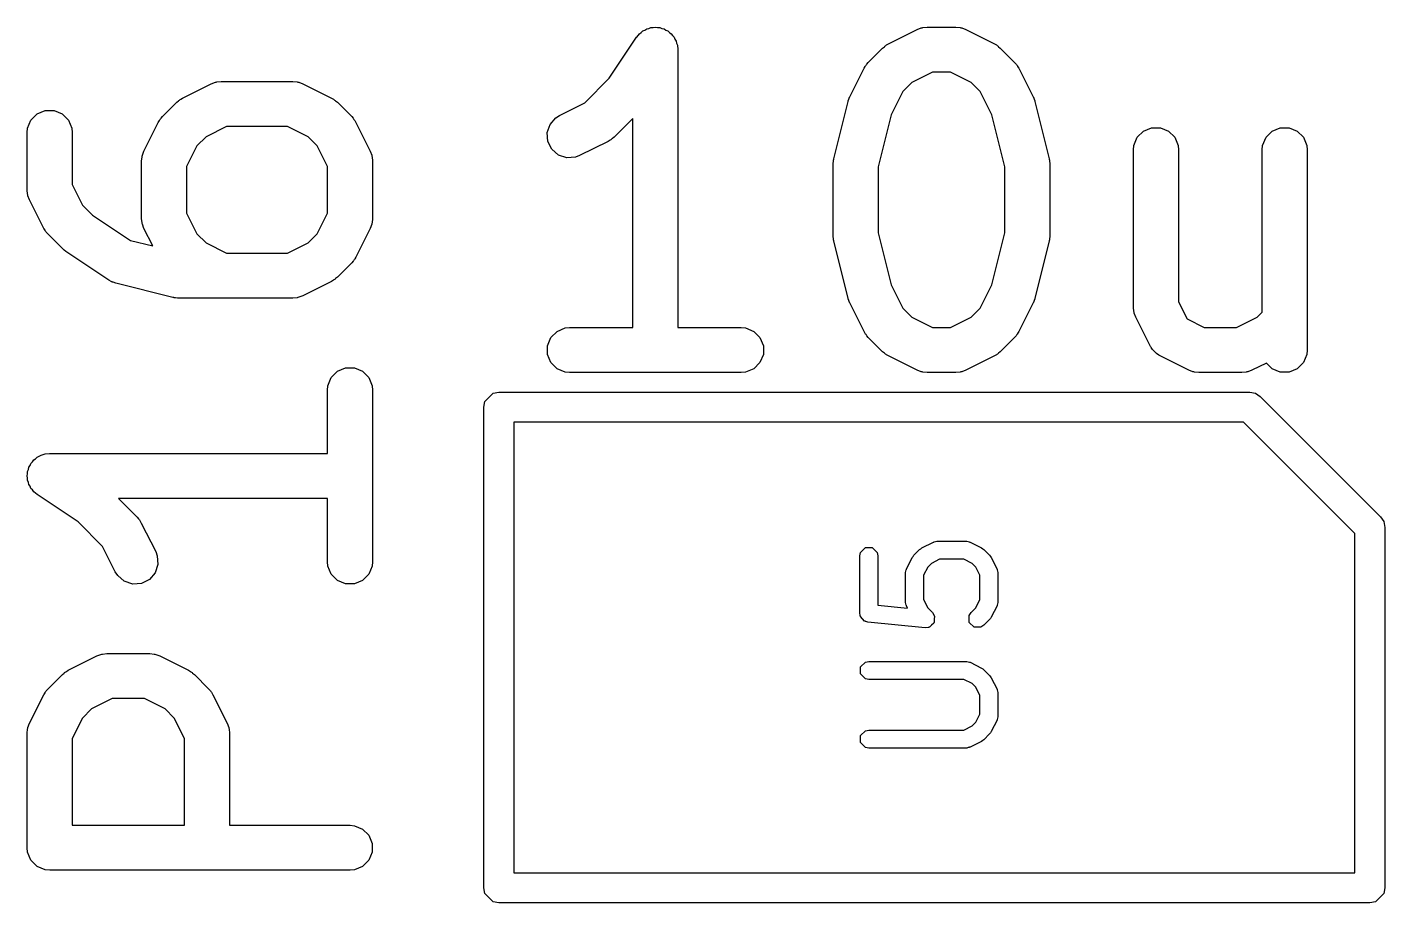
# Model space of a CAD drawing. Header units: inches. Extents: x 1.92 to 4.46, y -4.34 to -2.08.
# Drawn here: x 3.7905 to 3.9685, y -3.3061 to -3.1913 of the extents above; entities that cross this region are included whole.
import ezdxf

# ---------------------------------------------------------------- set-up
doc = ezdxf.new("R2010")
doc.units = ezdxf.units.IN
doc.header["$MEASUREMENT"] = 0
doc.layers.add('BLACK', color=250, linetype='CONTINUOUS')

msp = doc.modelspace()

# ---------------------------------------------------------------- linework, layer by layer
at = {"layer": 'BLACK', "linetype": 'CONTINUOUS'}
for p, q in [((3.87044, -3.19264), (3.8708, -3.1922)), ((3.8708, -3.1922), (3.87104, -3.19204)), ((3.87104, -3.19204), (3.87125, -3.19183)), ((3.87125, -3.19183), (3.87152, -3.19172)), ((3.87152, -3.19172), (3.87176, -3.19156)), ((3.87176, -3.19156), (3.87204, -3.1915)), ((3.87204, -3.1915), (3.87231, -3.19139)), ((3.87231, -3.19139), (3.8726, -3.19139)), ((3.8726, -3.19139), (3.87289, -3.19133)), ((3.87289, -3.19133), (3.87317, -3.19139)), ((3.87317, -3.19139), (3.87347, -3.19139)), ((3.87347, -3.19139), (3.87373, -3.1915)), ((3.87373, -3.1915), (3.87402, -3.19156)), ((3.87402, -3.19156), (3.87426, -3.19172)), ((3.87426, -3.19172), (3.87453, -3.19183)), ((3.87453, -3.19183), (3.87474, -3.19203)), ((3.87474, -3.19203), (3.87498, -3.19219)), ((3.87498, -3.19219), (3.87514, -3.19244)), ((3.87514, -3.19244), (3.87535, -3.19264)), ((3.90344, -3.19352), (3.90719, -3.19164)), ((3.90719, -3.19164), (3.90773, -3.19144)), ((3.90773, -3.19144), (3.90784, -3.19143)), ((3.90784, -3.19143), (3.90794, -3.19139)), ((3.90794, -3.19139), (3.90851, -3.19133)), ((3.90851, -3.19133), (3.91226, -3.19133)), ((3.91226, -3.19133), (3.91284, -3.19139)), ((3.91284, -3.19139), (3.91294, -3.19143)), ((3.91294, -3.19143), (3.91304, -3.19144)), ((3.91304, -3.19144), (3.91358, -3.19164)), ((3.91358, -3.19164), (3.91733, -3.19352)), ((3.86685, -3.19803), (3.87043, -3.19265)), ((3.87043, -3.19265), (3.87044, -3.19264)), ((3.87044, -3.19264), (3.87044, -3.19264)), ((3.87044, -3.19264), (3.87044, -3.19264)), ((3.87535, -3.19264), (3.87546, -3.19291)), ((3.87546, -3.19291), (3.87562, -3.19315)), ((3.87562, -3.19315), (3.87567, -3.19344)), ((3.87567, -3.19344), (3.87579, -3.19371)), ((3.87579, -3.19371), (3.87584, -3.19428)), ((3.87584, -3.19428), (3.87584, -3.19428)), ((3.87584, -3.19428), (3.87584, -3.19428)), ((3.87584, -3.19428), (3.87584, -3.19428)), ((3.87584, -3.19428), (3.87584, -3.2307)), ((3.9008, -3.19595), (3.90267, -3.19407)), ((3.90267, -3.19407), (3.9029, -3.19389)), ((3.9029, -3.19389), (3.90295, -3.19383)), ((3.90295, -3.19383), (3.90304, -3.19377)), ((3.90304, -3.19377), (3.90312, -3.1937)), ((3.90312, -3.1937), (3.90319, -3.19367)), ((3.90319, -3.19367), (3.90344, -3.19352)), ((3.91733, -3.19352), (3.91758, -3.19367)), ((3.91758, -3.19367), (3.91765, -3.1937)), ((3.91765, -3.1937), (3.91773, -3.19377)), ((3.91773, -3.19377), (3.91782, -3.19383)), ((3.91782, -3.19383), (3.91787, -3.19389)), ((3.91787, -3.19389), (3.9181, -3.19407)), ((3.9181, -3.19407), (3.91997, -3.19595)), ((3.90061, -3.19617), (3.9008, -3.19595)), ((3.91997, -3.19595), (3.92016, -3.19617)), ((3.89837, -3.20046), (3.90025, -3.19671)), ((3.90025, -3.19671), (3.9004, -3.19647)), ((3.9004, -3.19647), (3.90043, -3.19639)), ((3.90043, -3.19639), (3.9005, -3.19631)), ((3.9005, -3.19631), (3.90055, -3.19622)), ((3.90055, -3.19622), (3.90061, -3.19617)), ((3.90921, -3.19724), (3.90651, -3.19859)), ((3.91156, -3.19724), (3.90921, -3.19724)), ((3.91426, -3.19859), (3.91156, -3.19724)), ((3.92016, -3.19617), (3.92022, -3.19622)), ((3.92022, -3.19622), (3.92027, -3.19631)), ((3.92027, -3.19631), (3.92034, -3.19639)), ((3.92034, -3.19639), (3.92037, -3.19647)), ((3.92037, -3.19647), (3.92053, -3.19671)), ((3.92053, -3.19671), (3.9224, -3.20046)), ((3.81092, -3.20063), (3.81467, -3.19876)), ((3.81467, -3.19876), (3.81521, -3.19855)), ((3.81521, -3.19855), (3.81532, -3.19854)), ((3.81532, -3.19854), (3.81542, -3.1985)), ((3.81542, -3.1985), (3.81599, -3.19844)), ((3.81599, -3.19844), (3.82537, -3.19844)), ((3.82537, -3.19844), (3.82594, -3.1985)), ((3.82594, -3.1985), (3.82604, -3.19854)), ((3.82604, -3.19854), (3.82615, -3.19855)), ((3.82615, -3.19855), (3.82669, -3.19876)), ((3.82669, -3.19876), (3.83044, -3.20063)), ((3.86364, -3.20123), (3.86685, -3.19803)), ((3.90651, -3.19859), (3.90531, -3.19978)), ((3.91546, -3.19978), (3.91426, -3.19859)), ((3.80828, -3.20306), (3.81016, -3.20118)), ((3.81016, -3.20118), (3.81038, -3.201)), ((3.81038, -3.201), (3.81043, -3.20094)), ((3.81043, -3.20094), (3.81052, -3.20088)), ((3.81052, -3.20088), (3.8106, -3.20082)), ((3.8106, -3.20082), (3.81068, -3.20079)), ((3.81068, -3.20079), (3.81092, -3.20063)), ((3.83044, -3.20063), (3.83069, -3.20079)), ((3.83069, -3.20079), (3.83076, -3.20082)), ((3.83076, -3.20082), (3.83084, -3.20088)), ((3.83084, -3.20088), (3.83093, -3.20094)), ((3.83093, -3.20094), (3.83098, -3.201)), ((3.83098, -3.201), (3.83121, -3.20118)), ((3.83121, -3.20118), (3.83308, -3.20306)), ((3.86032, -3.20289), (3.86364, -3.20123)), ((3.89627, -3.20857), (3.89815, -3.20107)), ((3.89815, -3.20107), (3.89816, -3.20102)), ((3.89816, -3.201), (3.89826, -3.20076)), ((3.89816, -3.20102), (3.89816, -3.201)), ((3.89826, -3.20076), (3.89834, -3.20052)), ((3.89834, -3.20052), (3.89836, -3.2005)), ((3.89836, -3.2005), (3.89837, -3.20046)), ((3.90531, -3.19978), (3.9038, -3.20281)), ((3.91697, -3.20281), (3.91546, -3.19978)), ((3.9224, -3.20046), (3.92242, -3.2005)), ((3.92242, -3.2005), (3.92243, -3.20052)), ((3.92243, -3.20052), (3.92252, -3.20076)), ((3.92252, -3.20076), (3.92261, -3.201)), ((3.92261, -3.201), (3.92261, -3.20102)), ((3.92261, -3.20102), (3.92262, -3.20107)), ((3.92262, -3.20107), (3.9245, -3.20857)), ((3.79104, -3.20351), (3.79186, -3.20269)), ((3.79186, -3.20269), (3.79292, -3.20225)), ((3.79292, -3.20225), (3.79407, -3.20225)), ((3.79407, -3.20225), (3.79514, -3.20269)), ((3.79514, -3.20269), (3.79595, -3.20351)), ((3.8081, -3.20328), (3.80828, -3.20306)), ((3.83308, -3.20306), (3.83327, -3.20328)), ((3.85908, -3.20407), (3.85983, -3.2032)), ((3.85983, -3.2032), (3.86032, -3.20289)), ((3.9038, -3.20281), (3.90209, -3.20965)), ((3.91868, -3.20965), (3.91697, -3.20281)), ((3.79054, -3.20515), (3.7906, -3.20457)), ((3.7906, -3.20457), (3.79104, -3.20351)), ((3.79595, -3.20351), (3.79639, -3.20457)), ((3.79639, -3.20457), (3.79645, -3.20515)), ((3.80585, -3.20758), (3.80773, -3.20383)), ((3.80773, -3.20383), (3.80788, -3.20358)), ((3.80788, -3.20358), (3.80791, -3.20351)), ((3.80791, -3.20351), (3.80798, -3.20342)), ((3.80798, -3.20342), (3.80804, -3.20334)), ((3.80804, -3.20334), (3.8081, -3.20328)), ((3.81669, -3.20435), (3.81399, -3.2057)), ((3.82467, -3.20435), (3.81669, -3.20435)), ((3.82737, -3.2057), (3.82467, -3.20435)), ((3.83327, -3.20328), (3.83332, -3.20334)), ((3.83332, -3.20334), (3.83338, -3.20342)), ((3.83338, -3.20342), (3.83345, -3.20351)), ((3.83345, -3.20351), (3.83348, -3.20358)), ((3.83348, -3.20358), (3.83363, -3.20383)), ((3.83363, -3.20383), (3.83551, -3.20758)), ((3.85871, -3.20516), (3.85908, -3.20407)), ((3.86994, -3.20329), (3.86748, -3.20575)), ((3.86994, -3.2307), (3.86994, -3.20329)), ((3.93605, -3.20577), (3.93687, -3.20495)), ((3.93687, -3.20495), (3.93793, -3.20451)), ((3.93793, -3.20451), (3.93908, -3.20451)), ((3.93908, -3.20451), (3.94015, -3.20495)), ((3.94015, -3.20495), (3.94096, -3.20577)), ((3.95293, -3.20577), (3.95374, -3.20495)), ((3.95374, -3.20495), (3.9548, -3.20451)), ((3.9548, -3.20451), (3.95596, -3.20451)), ((3.95596, -3.20451), (3.95702, -3.20495)), ((3.95702, -3.20495), (3.95784, -3.20577)), ((3.79054, -3.21265), (3.79054, -3.20515)), ((3.79645, -3.20515), (3.79645, -3.21195)), ((3.81399, -3.2057), (3.8128, -3.2069)), ((3.82857, -3.2069), (3.82737, -3.2057)), ((3.85879, -3.20631), (3.85871, -3.20516)), ((3.85931, -3.20734), (3.85879, -3.20631)), ((3.86671, -3.2063), (3.86296, -3.20817)), ((3.86696, -3.20614), (3.86671, -3.2063)), ((3.86703, -3.20611), (3.86696, -3.20614)), ((3.86711, -3.20605), (3.86703, -3.20611)), ((3.8672, -3.20599), (3.86711, -3.20605)), ((3.86725, -3.20593), (3.8672, -3.20599)), ((3.86748, -3.20575), (3.86725, -3.20593)), ((3.93555, -3.20741), (3.93561, -3.20683)), ((3.93561, -3.20683), (3.93605, -3.20577)), ((3.94096, -3.20577), (3.9414, -3.20683)), ((3.9414, -3.20683), (3.94146, -3.20741)), ((3.95243, -3.20741), (3.95248, -3.20683)), ((3.95248, -3.20683), (3.95293, -3.20577)), ((3.95784, -3.20577), (3.95828, -3.20683)), ((3.95828, -3.20683), (3.95833, -3.20741)), ((3.80554, -3.2089), (3.8056, -3.20832)), ((3.8056, -3.20832), (3.80564, -3.20822)), ((3.80564, -3.20822), (3.80565, -3.20812)), ((3.80565, -3.20812), (3.80585, -3.20758)), ((3.8128, -3.2069), (3.81145, -3.20959)), ((3.82991, -3.20959), (3.82857, -3.2069)), ((3.83551, -3.20758), (3.83571, -3.20812)), ((3.83571, -3.20812), (3.83572, -3.20822)), ((3.83572, -3.20822), (3.83576, -3.20832)), ((3.83576, -3.20832), (3.83582, -3.2089)), ((3.86018, -3.2081), (3.85931, -3.20734)), ((3.86127, -3.20846), (3.86018, -3.2081)), ((3.86242, -3.20838), (3.86127, -3.20846)), ((3.86296, -3.20817), (3.86242, -3.20838)), ((3.89626, -3.20867), (3.89627, -3.20857)), ((3.9245, -3.20857), (3.92451, -3.20867)), ((3.93555, -3.22803), (3.93555, -3.20741)), ((3.94146, -3.20741), (3.94146, -3.22733)), ((3.95243, -3.22868), (3.95243, -3.20741)), ((3.95833, -3.20741), (3.95833, -3.23365)), ((3.80554, -3.21639), (3.80554, -3.2089)), ((3.81145, -3.20959), (3.81145, -3.2157)), ((3.82991, -3.2157), (3.82991, -3.20959)), ((3.83582, -3.2089), (3.83582, -3.21639)), ((3.89618, -3.20928), (3.89619, -3.20918)), ((3.89618, -3.21866), (3.89618, -3.20928)), ((3.89619, -3.20914), (3.89622, -3.20892)), ((3.89619, -3.20918), (3.89619, -3.20914)), ((3.89622, -3.20892), (3.89624, -3.20871)), ((3.89624, -3.20871), (3.89626, -3.20867)), ((3.90209, -3.20965), (3.90209, -3.21829)), ((3.91868, -3.21829), (3.91868, -3.20965)), ((3.92451, -3.20867), (3.92453, -3.20871)), ((3.92453, -3.20871), (3.92455, -3.20892)), ((3.92455, -3.20892), (3.92458, -3.20914)), ((3.92458, -3.20914), (3.92458, -3.20918)), ((3.92458, -3.20918), (3.92459, -3.20928)), ((3.92459, -3.20928), (3.92459, -3.21866)), ((3.79645, -3.21195), (3.7978, -3.21465)), ((3.7906, -3.21322), (3.79054, -3.21265)), ((3.79064, -3.21332), (3.7906, -3.21322)), ((3.79065, -3.21343), (3.79064, -3.21332)), ((3.79086, -3.21397), (3.79065, -3.21343)), ((3.79273, -3.21772), (3.79086, -3.21397)), ((3.7978, -3.21465), (3.79913, -3.21597)), ((3.81145, -3.2157), (3.8128, -3.2184)), ((3.82857, -3.2184), (3.82991, -3.2157)), ((3.79913, -3.21597), (3.80408, -3.21928)), ((3.8056, -3.21697), (3.80554, -3.21639)), ((3.80564, -3.21707), (3.8056, -3.21697)), ((3.80565, -3.21717), (3.80564, -3.21707)), ((3.80585, -3.21772), (3.80565, -3.21717)), ((3.83571, -3.21717), (3.83551, -3.21772)), ((3.83572, -3.21707), (3.83571, -3.21717)), ((3.83576, -3.21697), (3.83572, -3.21707)), ((3.83582, -3.21639), (3.83576, -3.21697)), ((3.79289, -3.21796), (3.79273, -3.21772)), ((3.79292, -3.21804), (3.79289, -3.21796)), ((3.79298, -3.21812), (3.79292, -3.21804)), ((3.79304, -3.21821), (3.79298, -3.21812)), ((3.7931, -3.21826), (3.79304, -3.21821)), ((3.79328, -3.21848), (3.7931, -3.21826)), ((3.79516, -3.22036), (3.79328, -3.21848)), ((3.80408, -3.21928), (3.807, -3.22001)), ((3.807, -3.22001), (3.80585, -3.21772)), ((3.8128, -3.2184), (3.81399, -3.21959)), ((3.82737, -3.21959), (3.82857, -3.2184)), ((3.83551, -3.21772), (3.83363, -3.22146)), ((3.89619, -3.21876), (3.89618, -3.21866)), ((3.89619, -3.2188), (3.89619, -3.21876)), ((3.89622, -3.21902), (3.89619, -3.2188)), ((3.89624, -3.21923), (3.89622, -3.21902)), ((3.89626, -3.21927), (3.89624, -3.21923)), ((3.89627, -3.21937), (3.89626, -3.21927)), ((3.90209, -3.21829), (3.9038, -3.22512)), ((3.91697, -3.22512), (3.91868, -3.21829)), ((3.92451, -3.21927), (3.9245, -3.21937)), ((3.92453, -3.21923), (3.92451, -3.21927)), ((3.92455, -3.21902), (3.92453, -3.21923)), ((3.92458, -3.2188), (3.92455, -3.21902)), ((3.92459, -3.21866), (3.92458, -3.21876)), ((3.92458, -3.21876), (3.92458, -3.2188)), ((3.79539, -3.22055), (3.79516, -3.22036)), ((3.79516, -3.22036), (3.79516, -3.22036)), ((3.79516, -3.22036), (3.79516, -3.22036)), ((3.79561, -3.22072), (3.79539, -3.22055)), ((3.79561, -3.22073), (3.79561, -3.22072)), ((3.80123, -3.22448), (3.79561, -3.22073)), ((3.79561, -3.22073), (3.79561, -3.22073)), ((3.81399, -3.21959), (3.81669, -3.22094)), ((3.81669, -3.22094), (3.82467, -3.22094)), ((3.82467, -3.22094), (3.82737, -3.21959)), ((3.89815, -3.22687), (3.89627, -3.21937)), ((3.9245, -3.21937), (3.92262, -3.22687)), ((3.83308, -3.22223), (3.83121, -3.22411)), ((3.83327, -3.22201), (3.83308, -3.22223)), ((3.83332, -3.22195), (3.83327, -3.22201)), ((3.83338, -3.22187), (3.83332, -3.22195)), ((3.83345, -3.22178), (3.83338, -3.22187)), ((3.83348, -3.22171), (3.83345, -3.22178)), ((3.83363, -3.22146), (3.83348, -3.22171)), ((3.80155, -3.22465), (3.80123, -3.22448)), ((3.83069, -3.2245), (3.83044, -3.22466)), ((3.83076, -3.22447), (3.83069, -3.2245)), ((3.83084, -3.22441), (3.83076, -3.22447)), ((3.83093, -3.22435), (3.83084, -3.22441)), ((3.83098, -3.22429), (3.83093, -3.22435)), ((3.83121, -3.22411), (3.83098, -3.22429)), ((3.80161, -3.22469), (3.80155, -3.22465)), ((3.80168, -3.22471), (3.80161, -3.22469)), ((3.80174, -3.22475), (3.80168, -3.22471)), ((3.80181, -3.22476), (3.80174, -3.22475)), ((3.80215, -3.22488), (3.80181, -3.22476)), ((3.80965, -3.22676), (3.80215, -3.22488)), ((3.83044, -3.22466), (3.82669, -3.22653)), ((3.9038, -3.22512), (3.90531, -3.22816)), ((3.91546, -3.22816), (3.91697, -3.22512)), ((3.80975, -3.22677), (3.80965, -3.22676)), ((3.80979, -3.22679), (3.80975, -3.22677)), ((3.81001, -3.22681), (3.80979, -3.22679)), ((3.81023, -3.22684), (3.81001, -3.22681)), ((3.81027, -3.22684), (3.81023, -3.22684)), ((3.81037, -3.22685), (3.81027, -3.22684)), ((3.82537, -3.22685), (3.81037, -3.22685)), ((3.82594, -3.22679), (3.82537, -3.22685)), ((3.82604, -3.22675), (3.82594, -3.22679)), ((3.82615, -3.22674), (3.82604, -3.22675)), ((3.82669, -3.22653), (3.82615, -3.22674)), ((3.89816, -3.22691), (3.89815, -3.22687)), ((3.89816, -3.22694), (3.89816, -3.22691)), ((3.89826, -3.22717), (3.89816, -3.22694)), ((3.89834, -3.22742), (3.89826, -3.22717)), ((3.89836, -3.22743), (3.89834, -3.22742)), ((3.89837, -3.22748), (3.89836, -3.22743)), ((3.90025, -3.23123), (3.89837, -3.22748)), ((3.90531, -3.22816), (3.90651, -3.22935)), ((3.91426, -3.22935), (3.91546, -3.22816)), ((3.9224, -3.22748), (3.92053, -3.23123)), ((3.92242, -3.22743), (3.9224, -3.22748)), ((3.92243, -3.22742), (3.92242, -3.22743)), ((3.92252, -3.22717), (3.92243, -3.22742)), ((3.92261, -3.22694), (3.92252, -3.22717)), ((3.92262, -3.22687), (3.92261, -3.22691)), ((3.92261, -3.22691), (3.92261, -3.22694)), ((3.93561, -3.22861), (3.93555, -3.22803)), ((3.94146, -3.22733), (3.94258, -3.22958)), ((3.90651, -3.22935), (3.90921, -3.2307)), ((3.91156, -3.2307), (3.91426, -3.22935)), ((3.93565, -3.2287), (3.93561, -3.22861)), ((3.93566, -3.22881), (3.93565, -3.2287)), ((3.93587, -3.22935), (3.93566, -3.22881)), ((3.93774, -3.2331), (3.93587, -3.22935)), ((3.94258, -3.22958), (3.94483, -3.2307)), ((3.94906, -3.2307), (3.95176, -3.22935)), ((3.95176, -3.22935), (3.95243, -3.22868)), ((3.85919, -3.23201), (3.86, -3.2312)), ((3.86, -3.2312), (3.86107, -3.23076)), ((3.86107, -3.23076), (3.86164, -3.2307)), ((3.86164, -3.2307), (3.86994, -3.2307)), ((3.87584, -3.2307), (3.88414, -3.2307)), ((3.88414, -3.2307), (3.88472, -3.23076)), ((3.88472, -3.23076), (3.88578, -3.2312)), ((3.88578, -3.2312), (3.88659, -3.23201)), ((3.9004, -3.23147), (3.90025, -3.23123)), ((3.90043, -3.23155), (3.9004, -3.23147)), ((3.9005, -3.23163), (3.90043, -3.23155)), ((3.90055, -3.23172), (3.9005, -3.23163)), ((3.90061, -3.23177), (3.90055, -3.23172)), ((3.90921, -3.2307), (3.91156, -3.2307)), ((3.92022, -3.23172), (3.92016, -3.23177)), ((3.92027, -3.23163), (3.92022, -3.23172)), ((3.92034, -3.23155), (3.92027, -3.23163)), ((3.92037, -3.23147), (3.92034, -3.23155)), ((3.92053, -3.23123), (3.92037, -3.23147)), ((3.94483, -3.2307), (3.94906, -3.2307)), ((3.85875, -3.23308), (3.85919, -3.23201)), ((3.85875, -3.23423), (3.85875, -3.23308)), ((3.88659, -3.23201), (3.88704, -3.23308)), ((3.88704, -3.23308), (3.88704, -3.23423)), ((3.9008, -3.23199), (3.90061, -3.23177)), ((3.90267, -3.23387), (3.9008, -3.23199)), ((3.91997, -3.23199), (3.9181, -3.23387)), ((3.92016, -3.23177), (3.91997, -3.23199)), ((3.9378, -3.2332), (3.93774, -3.2331)), ((3.93782, -3.23324), (3.9378, -3.2332)), ((3.93787, -3.2333), (3.93782, -3.23324)), ((3.93805, -3.23359), (3.93787, -3.2333)), ((3.85919, -3.23529), (3.85875, -3.23423)), ((3.86, -3.23611), (3.85919, -3.23529)), ((3.88659, -3.23529), (3.88578, -3.23611)), ((3.88704, -3.23423), (3.88659, -3.23529)), ((3.9029, -3.23405), (3.90267, -3.23387)), ((3.90295, -3.23411), (3.9029, -3.23405)), ((3.90304, -3.23417), (3.90295, -3.23411)), ((3.90312, -3.23423), (3.90304, -3.23417)), ((3.90319, -3.23426), (3.90312, -3.23423)), ((3.90344, -3.23442), (3.90319, -3.23426)), ((3.90719, -3.2363), (3.90344, -3.23442)), ((3.91733, -3.23442), (3.91358, -3.2363)), ((3.91758, -3.23426), (3.91733, -3.23442)), ((3.91765, -3.23423), (3.91758, -3.23426)), ((3.91773, -3.23417), (3.91765, -3.23423)), ((3.91782, -3.23411), (3.91773, -3.23417)), ((3.91787, -3.23405), (3.91782, -3.23411)), ((3.9181, -3.23387), (3.91787, -3.23405)), ((3.93833, -3.23383), (3.93805, -3.23359)), ((3.93857, -3.23411), (3.93833, -3.23383)), ((3.93886, -3.2343), (3.93857, -3.23411)), ((3.93892, -3.23434), (3.93886, -3.2343)), ((3.93897, -3.23436), (3.93892, -3.23434)), ((3.93906, -3.23442), (3.93897, -3.23436)), ((3.94281, -3.2363), (3.93906, -3.23442)), ((3.95784, -3.23529), (3.95702, -3.23611)), ((3.95828, -3.23423), (3.95784, -3.23529)), ((3.95833, -3.23365), (3.95828, -3.23423)), ((3.83041, -3.23725), (3.83123, -3.23644)), ((3.83123, -3.23644), (3.83229, -3.236)), ((3.83229, -3.236), (3.83344, -3.236)), ((3.83344, -3.236), (3.83451, -3.23644)), ((3.83451, -3.23644), (3.83532, -3.23725)), ((3.86107, -3.23655), (3.86, -3.23611)), ((3.86164, -3.23661), (3.86107, -3.23655)), ((3.88414, -3.23661), (3.86164, -3.23661)), ((3.88472, -3.23655), (3.88414, -3.23661)), ((3.88578, -3.23611), (3.88472, -3.23655)), ((3.90773, -3.2365), (3.90719, -3.2363)), ((3.90784, -3.23651), (3.90773, -3.2365)), ((3.90794, -3.23655), (3.90784, -3.23651)), ((3.90851, -3.23661), (3.90794, -3.23655)), ((3.91226, -3.23661), (3.90851, -3.23661)), ((3.91284, -3.23655), (3.91226, -3.23661)), ((3.91294, -3.23651), (3.91284, -3.23655)), ((3.91304, -3.2365), (3.91294, -3.23651)), ((3.91358, -3.2363), (3.91304, -3.2365)), ((3.94335, -3.2365), (3.94281, -3.2363)), ((3.94346, -3.23651), (3.94335, -3.2365)), ((3.94356, -3.23655), (3.94346, -3.23651)), ((3.94413, -3.23661), (3.94356, -3.23655)), ((3.94976, -3.23661), (3.94413, -3.23661)), ((3.95033, -3.23655), (3.94976, -3.23661)), ((3.95043, -3.23651), (3.95033, -3.23655)), ((3.95054, -3.2365), (3.95043, -3.23651)), ((3.95108, -3.2363), (3.95054, -3.2365)), ((3.95298, -3.23535), (3.95108, -3.2363)), ((3.95374, -3.23611), (3.95298, -3.23535)), ((3.9548, -3.23655), (3.95374, -3.23611)), ((3.95596, -3.23655), (3.9548, -3.23655)), ((3.95702, -3.23611), (3.95596, -3.23655)), ((3.82991, -3.23889), (3.82997, -3.23832)), ((3.82997, -3.23832), (3.83041, -3.23725)), ((3.83532, -3.23725), (3.83576, -3.23832)), ((3.83576, -3.23832), (3.83582, -3.23889)), ((3.82991, -3.24719), (3.82991, -3.23889)), ((3.83582, -3.23889), (3.83582, -3.26139)), ((3.85039, -3.24114), (3.85054, -3.24039)), ((3.85054, -3.24039), (3.85161, -3.23932)), ((3.85161, -3.23932), (3.85236, -3.23917)), ((3.85236, -3.23917), (3.95079, -3.23917)), ((3.95079, -3.23917), (3.95154, -3.23932)), ((3.95154, -3.23932), (3.95218, -3.23975)), ((3.95218, -3.23975), (3.96793, -3.2555)), ((3.85039, -3.30413), (3.85039, -3.24114)), ((3.85433, -3.24311), (3.85433, -3.30217)), ((3.94997, -3.24311), (3.85433, -3.24311)), ((3.96457, -3.25771), (3.94997, -3.24311)), ((3.79165, -3.24789), (3.79186, -3.24769)), ((3.79186, -3.24769), (3.79212, -3.24757)), ((3.79212, -3.24757), (3.79236, -3.24741)), ((3.79236, -3.24741), (3.79265, -3.24736)), ((3.79265, -3.24736), (3.79292, -3.24724)), ((3.79292, -3.24724), (3.79349, -3.24719)), ((3.79349, -3.24719), (3.79349, -3.24719)), ((3.79349, -3.24719), (3.79349, -3.24719)), ((3.79349, -3.24719), (3.7935, -3.24719)), ((3.7935, -3.24719), (3.82991, -3.24719)), ((3.7906, -3.24956), (3.79071, -3.2493)), ((3.79071, -3.2493), (3.79077, -3.24901)), ((3.79077, -3.24901), (3.79093, -3.24877)), ((3.79093, -3.24877), (3.79104, -3.2485)), ((3.79104, -3.2485), (3.79125, -3.2483)), ((3.79125, -3.2483), (3.79141, -3.24805)), ((3.79141, -3.24805), (3.79165, -3.24789)), ((3.79054, -3.25014), (3.7906, -3.24986)), ((3.7906, -3.25043), (3.79054, -3.25014)), ((3.7906, -3.24986), (3.7906, -3.24956)), ((3.7906, -3.25072), (3.7906, -3.25043)), ((3.79071, -3.25099), (3.7906, -3.25072)), ((3.79077, -3.25127), (3.79071, -3.25099)), ((3.79093, -3.25151), (3.79077, -3.25127)), ((3.79104, -3.25178), (3.79093, -3.25151)), ((3.79125, -3.25199), (3.79104, -3.25178)), ((3.79141, -3.25223), (3.79125, -3.25199)), ((3.79185, -3.25259), (3.79141, -3.25223)), ((3.79186, -3.2526), (3.79185, -3.25259)), ((3.79724, -3.25618), (3.79186, -3.2526)), ((3.79186, -3.2526), (3.79186, -3.2526)), ((3.79186, -3.2526), (3.79186, -3.2526)), ((3.82991, -3.25309), (3.8025, -3.25309)), ((3.8025, -3.25309), (3.80496, -3.25555)), ((3.82991, -3.26139), (3.82991, -3.25309)), ((3.80044, -3.25939), (3.79724, -3.25618)), ((3.80496, -3.25555), (3.80514, -3.25578)), ((3.80514, -3.25578), (3.8052, -3.25583)), ((3.8052, -3.25583), (3.80526, -3.25592)), ((3.80526, -3.25592), (3.80533, -3.256)), ((3.80533, -3.256), (3.80536, -3.25607)), ((3.80536, -3.25607), (3.80551, -3.25632)), ((3.80551, -3.25632), (3.80739, -3.26007)), ((3.96793, -3.2555), (3.96835, -3.25614)), ((3.96835, -3.25614), (3.96835, -3.25614)), ((3.96835, -3.25614), (3.9685, -3.25689)), ((3.96457, -3.30217), (3.96457, -3.25771)), ((3.9685, -3.25689), (3.9685, -3.30413)), ((3.8021, -3.26271), (3.80044, -3.25939)), ((3.80739, -3.26007), (3.80759, -3.26061)), ((3.89968, -3.26064), (3.89977, -3.26019)), ((3.89977, -3.26019), (3.90041, -3.25955)), ((3.90041, -3.25955), (3.90132, -3.25955)), ((3.90132, -3.25955), (3.90195, -3.26019)), ((3.90195, -3.26019), (3.90204, -3.26064)), ((3.90678, -3.26055), (3.90753, -3.2598)), ((3.90753, -3.2598), (3.90768, -3.2597)), ((3.90768, -3.2597), (3.90783, -3.25958)), ((3.90783, -3.25958), (3.90933, -3.25883)), ((3.90933, -3.25883), (3.90939, -3.25882)), ((3.90939, -3.25882), (3.90941, -3.2588)), ((3.90941, -3.2588), (3.9096, -3.25876)), ((3.9096, -3.25876), (3.90978, -3.25871)), ((3.90978, -3.25871), (3.9098, -3.25872)), ((3.9098, -3.25872), (3.90986, -3.25871)), ((3.90986, -3.25871), (3.91361, -3.25871)), ((3.91361, -3.25871), (3.91367, -3.25872)), ((3.91367, -3.25872), (3.9137, -3.25871)), ((3.9137, -3.25871), (3.91388, -3.25876)), ((3.91388, -3.25876), (3.91406, -3.2588)), ((3.91406, -3.2588), (3.91408, -3.25882)), ((3.91408, -3.25882), (3.91414, -3.25883)), ((3.91414, -3.25883), (3.91564, -3.25958)), ((3.91564, -3.25958), (3.91579, -3.2597)), ((3.91579, -3.2597), (3.91595, -3.2598)), ((3.91595, -3.2598), (3.9167, -3.26055)), ((3.80767, -3.26176), (3.80731, -3.26285)), ((3.80759, -3.26061), (3.80767, -3.26176)), ((3.82997, -3.26197), (3.82991, -3.26139)), ((3.83041, -3.26303), (3.82997, -3.26197)), ((3.83576, -3.26197), (3.83532, -3.26303)), ((3.83582, -3.26139), (3.83576, -3.26197)), ((3.89968, -3.26814), (3.89968, -3.26064)), ((3.90204, -3.26064), (3.90204, -3.26707)), ((3.90581, -3.26236), (3.90656, -3.26086)), ((3.90656, -3.26086), (3.90667, -3.26071)), ((3.90667, -3.26071), (3.90678, -3.26055)), ((3.90906, -3.26161), (3.90858, -3.26209)), ((3.91014, -3.26107), (3.90906, -3.26161)), ((3.91333, -3.26107), (3.91014, -3.26107)), ((3.91441, -3.26161), (3.91333, -3.26107)), ((3.91489, -3.26209), (3.91441, -3.26161)), ((3.9167, -3.26055), (3.9168, -3.26071)), ((3.9168, -3.26071), (3.91692, -3.26086)), ((3.91692, -3.26086), (3.91767, -3.26236)), ((3.80241, -3.2632), (3.8021, -3.26271)), ((3.80328, -3.26395), (3.80241, -3.2632)), ((3.80656, -3.26372), (3.80553, -3.26424)), ((3.80731, -3.26285), (3.80656, -3.26372)), ((3.83123, -3.26384), (3.83041, -3.26303)), ((3.83532, -3.26303), (3.83451, -3.26384)), ((3.90568, -3.26281), (3.90573, -3.26262)), ((3.90569, -3.26283), (3.90568, -3.26281)), ((3.90568, -3.26289), (3.90569, -3.26283)), ((3.90568, -3.26664), (3.90568, -3.26289)), ((3.90573, -3.26262), (3.90577, -3.26244)), ((3.90577, -3.26244), (3.90579, -3.26242)), ((3.90579, -3.26242), (3.90581, -3.26236)), ((3.90858, -3.26209), (3.90804, -3.26317)), ((3.90804, -3.26317), (3.90804, -3.26636)), ((3.91543, -3.26317), (3.91489, -3.26209)), ((3.91543, -3.26636), (3.91543, -3.26317)), ((3.91767, -3.26236), (3.91768, -3.26242)), ((3.91768, -3.26242), (3.9177, -3.26244)), ((3.9177, -3.26244), (3.91774, -3.26262)), ((3.91774, -3.26262), (3.91779, -3.26281)), ((3.91779, -3.26281), (3.91778, -3.26283)), ((3.91778, -3.26283), (3.91779, -3.26289)), ((3.91779, -3.26289), (3.91779, -3.26664)), ((3.80438, -3.26432), (3.80328, -3.26395)), ((3.80553, -3.26424), (3.80438, -3.26432)), ((3.83229, -3.26429), (3.83123, -3.26384)), ((3.83344, -3.26429), (3.83229, -3.26429)), ((3.83451, -3.26384), (3.83344, -3.26429)), ((3.90204, -3.26707), (3.90595, -3.26746)), ((3.90569, -3.2667), (3.90568, -3.26664)), ((3.90568, -3.26672), (3.90569, -3.2667)), ((3.90573, -3.2669), (3.90568, -3.26672)), ((3.90577, -3.26709), (3.90573, -3.2669)), ((3.90579, -3.26711), (3.90577, -3.26709)), ((3.90581, -3.26717), (3.90579, -3.26711)), ((3.90595, -3.26746), (3.90581, -3.26717)), ((3.90804, -3.26636), (3.90858, -3.26744)), ((3.91489, -3.26744), (3.91543, -3.26636)), ((3.91767, -3.26717), (3.91692, -3.26867)), ((3.91768, -3.26711), (3.91767, -3.26717)), ((3.9177, -3.26709), (3.91768, -3.26711)), ((3.91774, -3.2669), (3.9177, -3.26709)), ((3.91779, -3.26672), (3.91774, -3.2669)), ((3.91779, -3.26664), (3.91778, -3.2667)), ((3.91778, -3.2667), (3.91779, -3.26672)), ((3.89974, -3.26842), (3.89968, -3.26814)), ((3.89973, -3.26848), (3.89974, -3.26842)), ((3.89976, -3.26851), (3.89973, -3.26848)), ((3.89977, -3.26859), (3.89976, -3.26851)), ((3.90005, -3.26887), (3.89977, -3.26859)), ((3.9003, -3.26918), (3.90005, -3.26887)), ((3.90858, -3.26744), (3.9092, -3.26805)), ((3.9092, -3.26805), (3.90945, -3.26844)), ((3.90945, -3.26844), (3.90945, -3.2685)), ((3.90945, -3.2685), (3.90949, -3.26855)), ((3.90949, -3.26855), (3.90945, -3.26894)), ((3.90945, -3.26894), (3.90945, -3.26934)), ((3.91402, -3.26844), (3.91428, -3.26805)), ((3.91402, -3.26934), (3.91402, -3.26844)), ((3.91428, -3.26805), (3.91489, -3.26744)), ((3.9167, -3.26897), (3.91595, -3.26972)), ((3.9168, -3.26882), (3.9167, -3.26897)), ((3.91692, -3.26867), (3.9168, -3.26882)), ((3.90039, -3.2692), (3.9003, -3.26918)), ((3.90041, -3.26923), (3.90039, -3.2692)), ((3.90047, -3.26923), (3.90041, -3.26923)), ((3.90075, -3.26931), (3.90047, -3.26923)), ((3.90824, -3.27006), (3.90075, -3.26931)), ((3.9087, -3.27002), (3.90824, -3.27006)), ((3.90875, -3.26998), (3.9087, -3.27002)), ((3.90881, -3.26998), (3.90875, -3.26998)), ((3.9091, -3.2697), (3.90881, -3.26998)), ((3.9094, -3.26945), (3.9091, -3.2697)), ((3.90941, -3.26938), (3.9094, -3.26945)), ((3.90945, -3.26934), (3.90941, -3.26938)), ((3.91466, -3.26998), (3.91402, -3.26934)), ((3.91556, -3.26998), (3.91466, -3.26998)), ((3.91595, -3.26972), (3.91556, -3.26998)), ((3.79593, -3.27562), (3.79968, -3.27375)), ((3.79968, -3.27375), (3.80022, -3.27354)), ((3.80022, -3.27354), (3.80032, -3.27353)), ((3.80032, -3.27353), (3.80042, -3.27349)), ((3.80042, -3.27349), (3.801, -3.27343)), ((3.801, -3.27343), (3.80662, -3.27343)), ((3.80662, -3.27343), (3.8072, -3.27349)), ((3.8072, -3.27349), (3.80729, -3.27353)), ((3.80729, -3.27353), (3.8074, -3.27354)), ((3.8074, -3.27354), (3.80794, -3.27375)), ((3.80794, -3.27375), (3.81169, -3.27562)), ((3.90041, -3.27455), (3.90086, -3.27446)), ((3.90086, -3.27446), (3.91361, -3.27446)), ((3.91361, -3.27446), (3.91367, -3.27447)), ((3.91367, -3.27447), (3.9137, -3.27446)), ((3.9137, -3.27446), (3.91388, -3.27451)), ((3.79328, -3.27805), (3.79516, -3.27617)), ((3.79516, -3.27617), (3.79538, -3.27599)), ((3.79538, -3.27599), (3.79544, -3.27593)), ((3.79544, -3.27593), (3.79552, -3.27587)), ((3.79552, -3.27587), (3.79561, -3.27581)), ((3.79561, -3.27581), (3.79568, -3.27578)), ((3.79568, -3.27578), (3.79593, -3.27562)), ((3.81169, -3.27562), (3.81194, -3.27578)), ((3.81194, -3.27578), (3.81201, -3.27581)), ((3.81201, -3.27581), (3.81209, -3.27587)), ((3.81209, -3.27587), (3.81218, -3.27593)), ((3.81218, -3.27593), (3.81223, -3.27599)), ((3.81223, -3.27599), (3.81246, -3.27617)), ((3.81246, -3.27617), (3.81433, -3.27805)), ((3.89977, -3.27519), (3.90041, -3.27455)), ((3.89977, -3.27609), (3.89977, -3.27519)), ((3.90041, -3.27673), (3.89977, -3.27609)), ((3.91388, -3.27451), (3.91406, -3.27455)), ((3.91406, -3.27455), (3.91408, -3.27457)), ((3.91408, -3.27457), (3.91414, -3.27458)), ((3.91414, -3.27458), (3.91564, -3.27533)), ((3.91564, -3.27533), (3.91579, -3.27545)), ((3.91579, -3.27545), (3.91595, -3.27555)), ((3.91595, -3.27555), (3.9167, -3.2763)), ((3.90086, -3.27682), (3.90041, -3.27673)), ((3.91333, -3.27682), (3.90086, -3.27682)), ((3.91441, -3.27736), (3.91333, -3.27682)), ((3.91489, -3.27784), (3.91441, -3.27736)), ((3.91543, -3.27892), (3.91489, -3.27784)), ((3.9167, -3.2763), (3.9168, -3.27646)), ((3.9168, -3.27646), (3.91692, -3.27661)), ((3.91692, -3.27661), (3.91767, -3.27811)), ((3.79086, -3.28257), (3.79273, -3.27882)), ((3.79273, -3.27882), (3.79289, -3.27857)), ((3.79289, -3.27857), (3.79292, -3.2785)), ((3.79292, -3.2785), (3.79298, -3.27842)), ((3.79298, -3.27842), (3.79304, -3.27833)), ((3.79304, -3.27833), (3.7931, -3.27828)), ((3.7931, -3.27828), (3.79328, -3.27805)), ((3.80169, -3.27934), (3.799, -3.28069)), ((3.80592, -3.27934), (3.80169, -3.27934)), ((3.80862, -3.28069), (3.80592, -3.27934)), ((3.81433, -3.27805), (3.81452, -3.27828)), ((3.81452, -3.27828), (3.81458, -3.27833)), ((3.81458, -3.27833), (3.81463, -3.27842)), ((3.81463, -3.27842), (3.8147, -3.2785)), ((3.8147, -3.2785), (3.81473, -3.27857)), ((3.81473, -3.27857), (3.81489, -3.27882)), ((3.81489, -3.27882), (3.81676, -3.28257)), ((3.91543, -3.28136), (3.91543, -3.27892)), ((3.91767, -3.27811), (3.91768, -3.27817)), ((3.91768, -3.27817), (3.9177, -3.27819)), ((3.9177, -3.27819), (3.91774, -3.27837)), ((3.91774, -3.27837), (3.91779, -3.27855)), ((3.91779, -3.27855), (3.91778, -3.27858)), ((3.91778, -3.27858), (3.91779, -3.27864)), ((3.91779, -3.27864), (3.91779, -3.28164)), ((3.799, -3.28069), (3.7978, -3.28189)), ((3.80982, -3.28189), (3.80862, -3.28069)), ((3.91489, -3.28244), (3.91543, -3.28136)), ((3.79054, -3.28389), (3.7906, -3.28331)), ((3.7906, -3.28331), (3.79064, -3.28321)), ((3.79064, -3.28321), (3.79065, -3.28311)), ((3.79065, -3.28311), (3.79086, -3.28257)), ((3.7978, -3.28189), (3.79645, -3.28458)), ((3.81117, -3.28458), (3.80982, -3.28189)), ((3.81676, -3.28257), (3.81697, -3.28311)), ((3.81697, -3.28311), (3.81697, -3.28321)), ((3.81697, -3.28321), (3.81702, -3.28331)), ((3.81702, -3.28331), (3.81707, -3.28389)), ((3.91333, -3.28346), (3.91441, -3.28292)), ((3.91441, -3.28292), (3.91489, -3.28244)), ((3.91767, -3.28216), (3.91692, -3.28366)), ((3.91768, -3.28211), (3.91767, -3.28216)), ((3.9177, -3.28209), (3.91768, -3.28211)), ((3.91774, -3.2819), (3.9177, -3.28209)), ((3.91779, -3.28172), (3.91774, -3.2819)), ((3.91779, -3.28164), (3.91778, -3.28169)), ((3.91778, -3.28169), (3.91779, -3.28172)), ((3.79054, -3.29888), (3.79054, -3.28389)), ((3.79645, -3.28458), (3.79645, -3.29593)), ((3.81117, -3.29593), (3.81117, -3.28458)), ((3.81707, -3.28389), (3.81707, -3.29593)), ((3.89977, -3.28418), (3.90041, -3.28355)), ((3.89977, -3.28509), (3.89977, -3.28418)), ((3.90041, -3.28573), (3.89977, -3.28509)), ((3.90041, -3.28355), (3.90086, -3.28346)), ((3.90086, -3.28346), (3.91333, -3.28346)), ((3.91564, -3.28494), (3.91414, -3.28569)), ((3.91579, -3.28483), (3.91564, -3.28494)), ((3.91595, -3.28472), (3.91579, -3.28483)), ((3.9167, -3.28397), (3.91595, -3.28472)), ((3.9168, -3.28381), (3.9167, -3.28397)), ((3.91692, -3.28366), (3.9168, -3.28381)), ((3.90086, -3.28582), (3.90041, -3.28573)), ((3.91361, -3.28582), (3.90086, -3.28582)), ((3.91367, -3.28581), (3.91361, -3.28582)), ((3.9137, -3.28581), (3.91367, -3.28581)), ((3.91388, -3.28576), (3.9137, -3.28581)), ((3.91406, -3.28573), (3.91388, -3.28576)), ((3.91408, -3.28571), (3.91406, -3.28573)), ((3.91414, -3.28569), (3.91408, -3.28571)), ((3.79645, -3.29593), (3.81117, -3.29593)), ((3.81707, -3.29593), (3.83287, -3.29593)), ((3.83287, -3.29593), (3.83344, -3.29599)), ((3.83344, -3.29599), (3.83451, -3.29643)), ((3.83451, -3.29643), (3.83532, -3.29724)), ((3.83532, -3.29724), (3.83576, -3.29831)), ((3.7906, -3.29946), (3.79054, -3.29888)), ((3.83576, -3.29831), (3.83576, -3.29946)), ((3.79104, -3.30052), (3.7906, -3.29946)), ((3.79186, -3.30134), (3.79104, -3.30052)), ((3.83532, -3.30052), (3.83451, -3.30134)), ((3.83576, -3.29946), (3.83532, -3.30052)), ((3.79292, -3.30178), (3.79186, -3.30134)), ((3.7935, -3.30184), (3.79292, -3.30178)), ((3.83287, -3.30184), (3.7935, -3.30184)), ((3.83344, -3.30178), (3.83287, -3.30184)), ((3.83451, -3.30134), (3.83344, -3.30178)), ((3.85433, -3.30217), (3.96457, -3.30217)), ((3.85054, -3.30489), (3.85039, -3.30413)), ((3.9685, -3.30413), (3.96835, -3.30489)), ((3.85161, -3.30595), (3.85054, -3.30489)), ((3.85236, -3.3061), (3.85161, -3.30595)), ((3.96654, -3.3061), (3.85236, -3.3061)), ((3.96729, -3.30595), (3.96654, -3.3061)), ((3.96835, -3.30489), (3.96729, -3.30595))]:
    msp.add_line(p, q, dxfattribs=at)

doc.saveas('drawing.dxf')
